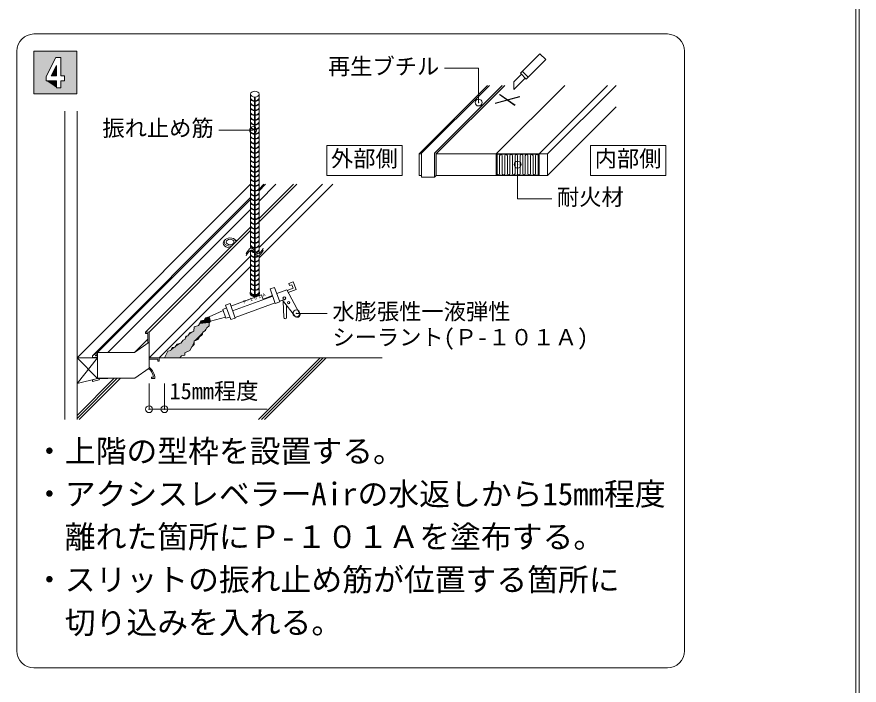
# Model space of a CAD drawing. Units: millimetres on the paper. Extents: x -35288 to 200, y -139 to 12382.
# Drawn here: x 151 to 200.2, y -78 to -39 of the extents above; entities that cross this region are included whole.
import ezdxf
from ezdxf.enums import TextEntityAlignment as Align

# ---------------------------------------------------------------- set-up
doc = ezdxf.new("R2010")
doc.units = ezdxf.units.MM
doc.header["$PDMODE"] = 32
doc.header["$PDSIZE"] = 0.4
for name, color, linetype, lineweight in [('0-0_', 7, 'Continuous', 9), ('1-0_', 7, 'Continuous', 9), ('4-0_通り芯', 7, 'Continuous', 9)]:
    doc.layers.add(name, color=color, linetype=linetype, lineweight=lineweight)
doc.styles.add('ＭＳ ゴシック', font='')
doc.styles.get('ＭＳ ゴシック').set_extended_font_data('MS Gothic')

msp = doc.modelspace()

# ---------------------------------------------------------------- linework, layer by layer
at = {"layer": '0-0_'}
for p, q in [((200, 138.5), (200, -138.5)), ((200.2, 138.7), (200.2, -138.7))]:
    msp.add_line(p, q, dxfattribs=at)
at = {"layer": '1-0_'}
for p, q in [((152, -40), (189, -40)), ((151, -76), (151, -41)), ((152, -41), (152, -43.5)), ((152, -41), (154.5, -41)), ((154.5, -41), (154.5, -43.5)), ((190, -76), (190, -41)), ((153.57, -41.364), (153.27, -41.364)), ((153.57, -42.44), (153.57, -41.364)), ((152, -43.5), (154.5, -43.5)), ((152, -77), (189, -77))]:
    msp.add_line(p, q, dxfattribs=at)
msp.add_lwpolyline([(153.27, -41.364), (152.711, -42.478), (152.711, -42.725), (153.313, -42.725), (153.313, -43.136), (153.57, -43.136), (153.57, -42.725), (153.789, -42.725), (153.789, -42.44), (153.57, -42.44)], dxfattribs=at)
msp.add_lwpolyline([(153.313, -42.44), (153.006, -42.44), (153.313, -41.832)], close=True, dxfattribs=at)
for centre, start, end in [((152, -41), 90, 180), ((189, -41), 0, 90), ((152, -76), 180, 270), ((189, -76), 270, 0)]:
    msp.add_arc(centre, 1, start, end, dxfattribs=at)
for points in [[(152.711, -42.478), (153.27, -41.364), (152, -41)], [(152.711, -42.478), (152, -41), (152, -43.5)], [(154.5, -41), (152, -41), (153.27, -41.364)], [(154.5, -41), (153.27, -41.364), (153.57, -41.364)], [(154.5, -41), (153.57, -41.364), (153.57, -42.44)], [(154.5, -41), (153.57, -42.44), (153.789, -42.44)], [(154.5, -41), (153.789, -42.44), (153.789, -42.725)], [(154.5, -41), (153.789, -42.725), (154.5, -43.5)], [(153.313, -41.832), (153.313, -42.44), (153.006, -42.44)], [(152, -43.5), (152.711, -42.725), (152.711, -42.478)], [(152, -43.5), (153.313, -43.136), (152.711, -42.725)], [(153.313, -43.136), (153.313, -42.725), (152.711, -42.725)], [(154.5, -43.5), (153.789, -42.725), (153.57, -42.725)], [(154.5, -43.5), (153.57, -42.725), (153.57, -43.136)], [(154.5, -43.5), (153.313, -43.136), (152, -43.5)], [(154.5, -43.5), (153.57, -43.136), (153.313, -43.136)]]:
    msp.add_solid(points, dxfattribs=at)
at = {"layer": '4-0_通り芯', "color": 3}
for p, q in [((180.412, -42.295), (181.552, -41.154)), ((181.552, -41.154), (181.894, -41.496)), ((180.754, -42.637), (181.894, -41.496)), ((180.412, -42.295), (180.754, -42.637)), ((180.526, -42.181), (180.868, -42.523)), ((180.036, -42.785), (180.469, -42.352)), ((180.036, -43.241), (180.697, -42.58)), ((180.036, -42.785), (180.036, -43.241)), ((179, -47), (183, -43)), ((181.5, -47), (185.5, -43)), ((179, -47), (179, -48.25)), ((179.01, -47.01), (179.01, -48.24)), ((181.5, -47), (181.5, -48.25)), ((179.01, -48.24), (181.49, -48.24)), ((154.52, -58.9), (164.651, -48.769)), ((164.481, -52.687), (164.538, -52.61)), ((164.538, -52.61), (164.595, -52.548)), ((164.595, -52.548), (164.651, -52.507)), ((164.595, -52.668), (164.651, -52.627)), ((164.651, -52.507), (164.707, -52.492)), ((164.651, -52.627), (164.707, -52.612)), ((164.707, -52.492), (164.74, -52.498)), ((164.707, -52.612), (164.74, -52.618)), ((164.74, -52.498), (164.771, -52.515)), ((164.74, -52.618), (164.771, -52.635)), ((164.771, -52.515), (164.824, -52.564)), ((164.771, -52.635), (164.824, -52.684)), ((164.824, -52.564), (164.877, -52.628)), ((164.877, -52.628), (164.93, -52.698)), ((165.255, -52.709), (165.308, -52.634)), ((165.308, -52.634), (165.361, -52.549)), ((165.361, -52.549), (165.392, -52.498)), ((165.361, -52.669), (165.392, -52.618)), ((164.391, -52.824), (164.424, -52.773)), ((164.391, -52.944), (164.424, -52.893)), ((164.424, -52.773), (164.481, -52.687)), ((164.424, -52.893), (164.481, -52.807)), ((164.481, -52.807), (164.538, -52.73)), ((164.538, -52.73), (164.595, -52.668)), ((164.824, -52.684), (164.877, -52.748)), ((164.877, -52.748), (164.93, -52.818)), ((164.93, -52.698), (164.982, -52.762)), ((164.93, -52.818), (164.982, -52.882)), ((164.982, -52.762), (165.035, -52.809)), ((164.982, -52.882), (165.035, -52.929)), ((165.035, -52.809), (165.066, -52.824)), ((165.035, -52.929), (165.066, -52.944)), ((165.066, -52.824), (165.096, -52.829)), ((165.066, -52.944), (165.096, -52.949)), ((165.096, -52.829), (165.149, -52.813)), ((165.096, -52.949), (165.149, -52.933)), ((165.149, -52.813), (165.202, -52.771)), ((165.149, -52.933), (165.202, -52.891)), ((165.202, -52.771), (165.255, -52.709)), ((165.202, -52.891), (165.255, -52.829)), ((165.255, -52.829), (165.308, -52.754)), ((165.308, -52.754), (165.361, -52.669)), ((155.72, -60.1), (154.52, -58.9)), ((154.52, -60.4), (155.72, -58.9)), ((154.52, -58.9), (154.52, -60.4)), ((155.72, -58.9), (154.52, -58.9)), ((155.72, -60.1), (155.72, -58.9)), ((154.52, -60.4), (155.72, -60.1))]:
    msp.add_line(p, q, dxfattribs=at)
at = {"layer": '4-0_通り芯'}
for p, q in [((177.975, -42), (175.975, -42)), ((177.975, -44), (177.975, -42)), ((164.651, -43.51), (164.651, -52.507)), ((164.883, -52.636), (164.883, -43.684)), ((164.919, -52.684), (164.919, -43.684)), ((165.15, -52.812), (165.15, -43.509)), ((178.93, -44.038), (180.369, -43.652)), ((178.931, -44.042), (180.37, -43.657)), ((178.932, -44.047), (180.371, -43.662)), ((180.095, -44.167), (179.201, -43.541)), ((180.098, -44.163), (179.204, -43.537)), ((180.1, -44.159), (179.206, -43.533)), ((153.8, -44.5), (153.8, -62.5)), ((154.52, -44.5), (154.52, -62.5)), ((164.799, -45.604), (162.799, -45.604)), ((173.5, -46.517), (169.1, -46.517)), ((173.5, -48.25), (173.5, -46.517)), ((184.5, -46.517), (184.5, -48.25)), ((188.9, -46.517), (184.5, -46.517)), ((188.9, -48.25), (188.9, -46.517)), ((184.5, -48.25), (188.9, -48.25)), ((165.15, -49.152), (165.532, -48.77)), ((165.15, -49.047), (165.427, -48.77)), ((165.15, -49.752), (166.132, -48.77)), ((165.15, -50.97), (167.35, -48.77)), ((165.15, -52.47), (168.85, -48.77)), ((165.15, -53.07), (169.45, -48.77)), ((165.15, -50.772), (167.152, -48.77)), ((155.42, -58.777), (164.651, -49.546)), ((155.72, -58.582), (164.651, -49.651)), ((156.32, -58.582), (164.651, -50.251)), ((158.522, -57.4), (164.651, -51.271)), ((158.72, -57.4), (164.651, -51.469)), ((164.651, -52.627), (164.651, -55.12)), ((158.72, -58.9), (164.651, -52.969)), ((164.883, -55.294), (164.883, -52.756)), ((164.919, -55.294), (164.919, -52.804)), ((165.15, -55.12), (165.15, -52.932)), ((159.32, -58.9), (164.651, -53.569)), ((167.331, -56.308), (169.131, -56.308)), ((158.72, -59.499), (158.72, -57.4)), ((157.868, -58.594), (158.642, -57.82)), ((158.72, -57.981), (157.868, -58.594)), ((155.592, -58.773), (155.72, -58.69)), ((155.592, -58.792), (155.592, -58.773)), ((155.72, -58.792), (155.592, -58.792)), ((156.32, -58.582), (155.72, -58.582)), ((157.868, -58.594), (155.72, -58.594)), ((155.72, -58.594), (155.72, -60.106)), ((156.32, -58.594), (156.32, -58.582)), ((158.72, -58.9), (172.34, -58.9)), ((159.32, -58.9), (158.72, -58.9)), ((157.893, -60.094), (158.72, -59.499)), ((154.52, -60.4), (154.52, -62.5)), ((155.72, -60.106), (155.42, -60.187)), ((155.72, -60.094), (157.893, -60.094)), ((155.72, -60.106), (156.32, -60.106)), ((156.32, -60.106), (156.32, -60.094)), ((158.72, -61.9), (158.72, -60.4)), ((159.62, -61.9), (159.62, -60.4)), ((158.72, -61.9), (165.62, -61.9))]:
    msp.add_line(p, q, dxfattribs=at)
at = {"layer": '4-0_通り芯', "color": 4}
for p, q in [((174.5, -47), (178.5, -43)), ((182, -47), (186, -43)), ((182, -48.25), (186, -44.25)), ((174.5, -47), (174.644, -47)), ((174.5, -47), (174.5, -48.25)), ((175.5, -47), (182, -47)), ((182, -48.25), (182, -47)), ((174.5, -48.25), (174.644, -48.25)), ((175.5, -48.25), (182, -48.25)), ((162.224, -57.025), (162.089, -57.143)), ((161.845, -57.513), (161.871, -57.393)), ((162.021, -57.312), (161.871, -57.393)), ((162.089, -57.143), (162.021, -57.312)), ((161.361, -57.9), (161.354, -58.118)), ((159.62, -58.9), (159.829, -58.518)), ((161.096, -58.464), (160.818, -58.618)), ((161.213, -58.249), (161.096, -58.464)), ((161.354, -58.118), (161.213, -58.249)), ((160.621, -58.774), (160.52, -58.9)), ((160.813, -58.754), (160.621, -58.774)), ((160.818, -58.618), (160.813, -58.754))]:
    msp.add_line(p, q, dxfattribs=at)
at = {"layer": '4-0_通り芯', "color": 2}
for p, q in [((174.644, -46.956), (178.6, -43)), ((175.5, -47), (179.5, -43)), ((174.644, -48.356), (174.644, -46.956)), ((175.394, -48.356), (174.644, -48.356)), ((166.05, -54.786), (165.79, -54.881)), ((166.097, -55.725), (165.79, -54.881)), ((166.05, -54.786), (166.357, -55.631)), ((166.18, -55.143), (166.764, -54.931)), ((166.764, -54.931), (167.5, -56.267)), ((166.781, -54.961), (167.133, -54.833)), ((166.848, -55.084), (167.31, -54.916)), ((163.605, -56.154), (165.943, -55.303)), ((165.379, -55.471), (165.932, -55.271)), ((166.345, -55.598), (166.512, -55.537)), ((166.512, -55.537), (167.277, -56.502)), ((166.555, -55.592), (166.599, -56.538)), ((163.023, -56.072), (163.245, -55.973)), ((163.451, -55.732), (163.192, -55.826)), ((163.499, -56.671), (163.192, -55.826)), ((163.451, -55.732), (163.759, -56.576)), ((163.747, -56.544), (166.085, -55.693)), ((166.097, -55.725), (166.357, -55.631)), ((166.76, -56.54), (166.747, -55.833)), ((162.227, -56.51), (163.047, -56.136)), ((162.227, -56.51), (162.321, -56.767)), ((163.189, -56.526), (162.321, -56.767)), ((163.499, -56.671), (163.759, -56.576))]:
    msp.add_line(p, q, dxfattribs=at)
at = {"layer": '4-0_通り芯', "color": 5}
for p, q in [((179.05, -47.035), (179.05, -48.14)), ((179.2, -47.11), (179.2, -48.14)), ((179.35, -47.11), (179.35, -48.14)), ((179.5, -47.11), (179.5, -48.14)), ((179.65, -47.11), (179.65, -48.14)), ((179.8, -47.11), (179.8, -48.14)), ((179.95, -47.11), (179.95, -48.14)), ((180.1, -47.11), (180.1, -48.14)), ((180.25, -47.11), (180.25, -48.14)), ((180.4, -47.11), (180.4, -48.14)), ((180.55, -47.11), (180.55, -48.14)), ((180.7, -47.11), (180.7, -48.14)), ((180.85, -47.11), (180.85, -48.14)), ((181, -47.11), (181, -48.14)), ((181.15, -47.11), (181.15, -48.14)), ((181.3, -47.11), (181.3, -48.14)), ((181.45, -47.11), (181.45, -48.215)), ((165.11, -62.5), (168.71, -58.9)), ((165.29, -62.5), (168.89, -58.9)), ((165.47, -62.5), (169.07, -58.9)), ((154.52, -62.26), (156.686, -60.094)), ((154.52, -62.44), (156.866, -60.094)), ((154.64, -62.5), (157.046, -60.094))]:
    msp.add_line(p, q, dxfattribs=at)
at = {"layer": '4-0_通り芯', "color": 2}
for points in [[(175.394, -48.356), (175.394, -46.956), (179.35, -43)], [(175.394, -48.356), (175.5, -48.25), (175.5, -47)], [(166.885, -54.556), (167.145, -54.461), (167.31, -54.916)], [(166.885, -54.556), (166.932, -54.686), (167.062, -54.638), (167.133, -54.833)], [(163.505, -55.878), (165.291, -55.228), (165.391, -55.504)], [(163.023, -56.072), (163.213, -56.591), (163.446, -56.525)]]:
    msp.add_lwpolyline(points, dxfattribs=at)
at = {"layer": '4-0_通り芯'}
for points in [[(169.1, -46.517), (169.1, -48.25), (173.5, -48.25)], [(182.25, -49.625), (180.25, -49.625), (180.25, -47.625)], [(158.72, -57.4), (158.522, -57.4), (158.522, -57.478), (158.642, -57.478), (158.642, -58.037)], [(155.72, -58.582), (155.42, -58.777), (155.42, -58.882), (155.72, -58.882)], [(158.72, -58.978), (159.242, -58.978), (159.242, -59.098), (159.32, -59.098), (159.32, -58.9)], [(158.977, -60.022), (158.861, -60.022), (158.861, -60.1), (159.059, -60.1)], [(155.42, -60.187), (155.42, -60.28), (155.81, -60.175), (155.81, -60.136), (155.84, -60.106)]]:
    msp.add_lwpolyline(points, dxfattribs=at)
at = {"layer": '4-0_通り芯', "color": 3}
msp.add_lwpolyline([(179.01, -47.01), (181.49, -47.01), (181.49, -48.24)], dxfattribs=at)
at = {"layer": '4-0_通り芯', "color": 4}
for points in [[(162.227, -56.51), (162.026, -56.572), (161.945, -56.696), (161.745, -56.743), (161.66, -56.922), (161.602, -57.006)], [(160.365, -58.108), (160.582, -58.046), (160.719, -57.871), (160.825, -57.811), (160.871, -57.645), (160.979, -57.612), (161.106, -57.441), (161.347, -57.347), (161.362, -57.1), (161.602, -57.006)], [(162.321, -56.767), (162.237, -56.856), (162.224, -57.025)], [(161.361, -57.9), (161.463, -57.883), (161.607, -57.813), (161.661, -57.676), (161.778, -57.602), (161.845, -57.513)], [(159.829, -58.518), (159.997, -58.481), (160.071, -58.297), (160.237, -58.287), (160.365, -58.108)]]:
    msp.add_lwpolyline(points, dxfattribs=at)
at = {"layer": '4-0_通り芯', "color": 2}
for centre, radius in [((166.625, -55.426), 0.081), ((166.868, -55.678), 0.0679)]:
    msp.add_circle(centre, radius, dxfattribs=at)
at = {"layer": '4-0_通り芯', "color": 5}
for centre, start, end in [((179.275, -47.11), 0, 180), ((179.575, -47.11), 0, 180), ((179.875, -47.11), 0, 180), ((180.175, -47.11), 0, 180), ((180.475, -47.11), 0, 180), ((180.775, -47.11), 0, 180), ((181.075, -47.11), 0, 180), ((181.375, -47.11), 0, 180), ((179.125, -48.14), 180, 0), ((179.425, -48.14), 180, 0), ((179.725, -48.14), 180, 0), ((180.025, -48.14), 180, 0), ((180.325, -48.14), 180, 0), ((180.625, -48.14), 180, 0), ((180.925, -48.14), 180, 0), ((181.225, -48.14), 180, 0)]:
    msp.add_arc(centre, 0.075, start, end, dxfattribs=at)
at = {"layer": '4-0_通り芯', "color": 2}
for centre, radius, start, end in [((166.679, -56.54), 0.0805, 178.8142, 0.0744), ((167.378, -56.375), 0.162, 231.5377, 41.5964)]:
    msp.add_arc(centre, radius, start, end, dxfattribs=at)
at = {"layer": '4-0_通り芯'}
for centre, radius, start, end in [((158.285, -60.092), 0.696, 5.7379, 54.7409), ((158.282, -60.094), 0.777, 359.5626, 55.6833)]:
    msp.add_arc(centre, radius, start, end, dxfattribs=at)
msp.add_ellipse((164.901, -43.51), major_axis=(-0.249, 0), ratio=0.7, dxfattribs=at)
at = {"layer": '4-0_通り芯', "color": 5}
for centre, start_param, end_param in [((164.901, -43.722), 0.000948, 3.128076), ((164.901, -43.758), 0.000948, 3.128076), ((164.901, -43.998), 0.000948, 3.128076), ((164.901, -44.034), 0.000948, 3.128076), ((164.901, -44.274), 0.000948, 3.128076), ((164.901, -44.31), 0.000948, 3.128076), ((164.901, -44.55), 0.000948, 3.128076), ((164.901, -44.586), 0.000948, 3.128076), ((164.901, -44.826), 0.000948, 3.128076), ((164.901, -44.862), 0.000948, 3.128076), ((164.901, -45.102), 0.000948, 3.128076), ((164.901, -45.138), 0.000948, 3.128076), ((164.901, -45.378), 0.000948, 3.128076), ((164.901, -45.414), 0.000948, 3.128076), ((164.901, -45.654), 0.000948, 3.128076), ((164.901, -45.69), 0.000948, 3.128076), ((164.901, -45.93), 0.000948, 3.128076), ((164.901, -45.966), 0.000948, 3.128076), ((164.901, -46.206), 0.000948, 3.128076), ((164.901, -46.242), 0.000948, 3.128076), ((164.901, -46.482), 0.000948, 3.128076), ((164.901, -46.518), 0.000948, 3.128076), ((164.901, -46.758), 0.000948, 3.128076), ((164.901, -46.794), 0.000948, 3.128076), ((164.901, -47.034), 0.000948, 3.128076), ((164.901, -47.07), 0.000948, 3.128076), ((164.901, -47.31), 0.000948, 3.128076), ((164.901, -47.346), 0.000948, 3.128076), ((164.901, -47.586), 0.000948, 3.128076), ((164.901, -47.622), 0.000948, 3.128076), ((164.901, -47.862), 0.000948, 3.128076), ((164.901, -47.898), 0.000948, 3.128076), ((164.901, -48.138), 0.000948, 3.128076), ((164.901, -48.174), 0.000948, 3.128076), ((164.901, -48.414), 0.000948, 3.128076), ((164.901, -48.45), 0.000948, 3.128076), ((164.901, -48.69), 0.000948, 3.128076), ((164.901, -48.726), 0.000948, 3.128076), ((164.901, -48.966), 0.000948, 3.128076), ((164.901, -49.002), 0.000948, 3.128076), ((164.901, -49.242), 0.000948, 3.128076), ((164.901, -49.278), 0.000948, 3.128076), ((164.901, -49.518), 0.000948, 3.128076), ((164.901, -49.554), 0.000948, 3.128076), ((164.901, -49.794), 0.000948, 3.128076), ((164.901, -49.83), 0.000948, 3.128076), ((164.901, -50.07), 0.000948, 3.128076), ((164.901, -50.106), 0.000948, 3.128076), ((164.901, -50.346), 0.000948, 3.128076), ((164.901, -50.382), 0.000948, 3.128076), ((164.901, -50.622), 0.000948, 3.128076), ((164.901, -50.658), 0.000948, 3.128076), ((164.901, -50.898), 0.000948, 3.128076), ((164.901, -50.934), 0.000948, 3.128076), ((164.901, -51.174), 0.000948, 3.128076), ((164.901, -51.21), 0.000948, 3.128076), ((164.901, -51.45), 0.000948, 3.128076), ((164.901, -51.486), 0.000948, 3.128076), ((164.901, -51.726), 0.000948, 3.128076), ((164.901, -51.762), 0.000948, 3.128076), ((164.901, -52.002), 0.000948, 3.128076), ((164.901, -52.038), 0.000948, 3.128076), ((164.901, -52.278), 0.000948, 3.128076), ((164.901, -52.314), 0.000948, 3.128076), ((164.901, -52.59), 0.204564, 1.524892), ((164.901, -52.554), 0.398485, 1.402381), ((164.901, -52.554), 1.777796, 3.128076), ((164.901, -52.59), 1.884604, 3.128076), ((164.901, -52.83), 0.000948, 2.40614), ((164.901, -52.866), 0.000948, 2.70927), ((164.901, -53.106), 0.000948, 3.128076), ((164.901, -53.142), 0.000948, 3.128076), ((164.901, -53.382), 0.000948, 3.128076), ((164.901, -53.418), 0.000948, 3.128076), ((164.901, -53.658), 0.000948, 3.128076), ((164.901, -53.694), 0.000948, 3.128076), ((164.901, -53.934), 0.000948, 3.128076), ((164.901, -53.97), 0.000948, 3.128076), ((164.901, -54.21), 0.000948, 3.128076), ((164.901, -54.246), 0.000948, 3.128076), ((164.901, -54.486), 0.000948, 3.128076), ((164.901, -54.522), 0.000948, 3.128076), ((164.901, -54.762), 0.000948, 3.128076), ((164.901, -54.798), 0.000948, 3.128076), ((164.901, -55.038), 0.000948, 3.128076), ((164.901, -55.074), 0.000948, 3.128076)]:
    msp.add_ellipse(centre, major_axis=(-0.249, 0), ratio=0.7, start_param=start_param, end_param=end_param, dxfattribs=at)
at = {"layer": '4-0_通り芯', "color": 2}
for centre, major_axis, start_param, end_param in [((163.458, -52.2), (0.405, 0), 2.287511, 4.665007), ((163.458, -52.14), (0.345, 0), 0.082225, 4.979508), ((163.458, -52.2), (0.405, 0), 0.396726, 0.854082)]:
    msp.add_ellipse(centre, major_axis=major_axis, ratio=0.7, start_param=start_param, end_param=end_param, dxfattribs=at)
msp.add_ellipse((163.458, -52.14), major_axis=(0.225, 0), ratio=0.7, dxfattribs=at)
at = {"layer": '4-0_通り芯'}
for major_axis, ratio, start_param, end_param in [((-0.285, 0), 0.737845, 5.776045, 9.932623), ((-0.249, 0), 0.7, 6.283185, 9.424778)]:
    msp.add_ellipse((164.901, -55.12), major_axis=major_axis, ratio=ratio, start_param=start_param, end_param=end_param, dxfattribs=at)
at = {"layer": '4-0_通り芯', "color": 2}
for p in [(177.975, -44), (164.799, -45.604), (180.25, -47.625), (167.331, -56.308)]:
    msp.add_point(p, dxfattribs=at)
at = {"layer": '4-0_通り芯'}
for p in [(158.72, -61.9), (159.62, -61.9)]:
    msp.add_point(p, dxfattribs=at)
at = {"layer": '4-0_通り芯', "color": 8}
for points in [[(175.394, -46.956), (175.5, -47), (179.5, -43)], [(179.5, -43), (179.35, -43), (175.394, -46.956)], [(175.394, -46.956), (175.394, -48.356), (175.5, -47)], [(175.394, -48.356), (175.5, -48.25), (175.5, -47)], [(162.237, -56.856), (162.026, -56.572), (161.945, -56.696)], [(162.237, -56.856), (162.227, -56.51), (162.026, -56.572)], [(162.237, -56.856), (162.321, -56.767), (162.227, -56.51)], [(162.224, -57.025), (160.719, -57.871), (160.582, -58.046)], [(162.089, -57.143), (162.224, -57.025), (160.582, -58.046)], [(162.224, -57.025), (160.825, -57.811), (160.719, -57.871)], [(162.224, -57.025), (160.979, -57.612), (160.825, -57.811)], [(162.224, -57.025), (161.347, -57.347), (160.979, -57.612)], [(162.237, -56.856), (161.362, -57.1), (161.347, -57.347)], [(162.224, -57.025), (162.237, -56.856), (161.347, -57.347)], [(162.237, -56.856), (161.602, -57.006), (161.362, -57.1)], [(162.237, -56.856), (161.66, -56.922), (161.602, -57.006)], [(162.237, -56.856), (161.745, -56.743), (161.66, -56.922)], [(162.237, -56.856), (161.945, -56.696), (161.745, -56.743)], [(162.089, -57.143), (160.237, -58.287), (159.997, -58.481)], [(162.089, -57.143), (159.997, -58.481), (161.361, -57.9)], [(162.089, -57.143), (160.582, -58.046), (160.237, -58.287)], [(161.347, -57.347), (161.106, -57.441), (160.979, -57.612)], [(162.089, -57.143), (161.361, -57.9), (161.871, -57.393)], [(161.361, -57.9), (161.661, -57.676), (161.871, -57.393)], [(161.661, -57.676), (161.778, -57.602), (161.871, -57.393)], [(161.778, -57.602), (161.845, -57.513), (161.871, -57.393)], [(161.871, -57.393), (162.021, -57.312), (162.089, -57.143)], [(159.997, -58.481), (161.213, -58.249), (161.361, -57.9)], [(160.582, -58.046), (160.365, -58.108), (160.237, -58.287)], [(160.979, -57.612), (160.871, -57.645), (160.825, -57.811)], [(161.213, -58.249), (161.354, -58.118), (161.361, -57.9)], [(161.361, -57.9), (161.463, -57.883), (161.661, -57.676)], [(161.463, -57.883), (161.607, -57.813), (161.661, -57.676)], [(159.829, -58.518), (159.62, -58.9), (160.52, -58.9)], [(159.829, -58.518), (161.096, -58.464), (161.213, -58.249)], [(159.997, -58.481), (159.829, -58.518), (161.213, -58.249)], [(159.829, -58.518), (160.818, -58.618), (161.096, -58.464)], [(159.829, -58.518), (160.52, -58.9), (160.621, -58.774)], [(159.829, -58.518), (160.621, -58.774), (160.813, -58.754)], [(159.829, -58.518), (160.813, -58.754), (160.818, -58.618)], [(160.237, -58.287), (160.071, -58.297), (159.997, -58.481)]]:
    msp.add_solid(points, dxfattribs=at)

# ---------------------------------------------------------------- texts
at = {"layer": '4-0_通り芯', "style": 'ＭＳ ゴシック'}
for s, height, p in [('再生ブチル', 0.9531, (169.175, -42.65)), ('振れ止め筋', 0.9531, (155.999, -46.254)), ('外部側', 0.9531, (169.35, -48.034)), ('内部側', 0.9531, (184.75, -48.033)), ('耐火材', 0.9531, (182.55, -50.275)), ('水膨張性一液弾性', 0.9531, (169.431, -56.958)), ('シーラント(Ｐ-１０１Ａ)', 0.9531, (169.431, -58.458)), ('15mm程度', 0.9531, (159.92, -61.6)), ('・上階の型枠を設置する。', 1.32, (152, -65.4)), ('・アクシスレベラーAirの水返しから15mm程度', 1.32, (152, -67.9)), ('\u3000離れた箇所にＰ-１０１Ａを塗布する。', 1.32, (152, -70.4)), ('・スリットの振れ止め筋が位置する箇所に', 1.32, (152, -72.9)), ('\u3000切り込みを入れる。', 1.32, (152, -75.4))]:
    msp.add_text(s, height=height, dxfattribs=at).set_placement(p, align=Align.BOTTOM_LEFT)
msp.add_text('Ｐ-１０１Ａ', height=0.1848, rotation=20, dxfattribs=at).set_placement((164.245, -55.809), align=Align.BOTTOM_LEFT)

doc.saveas('drawing.dxf')
